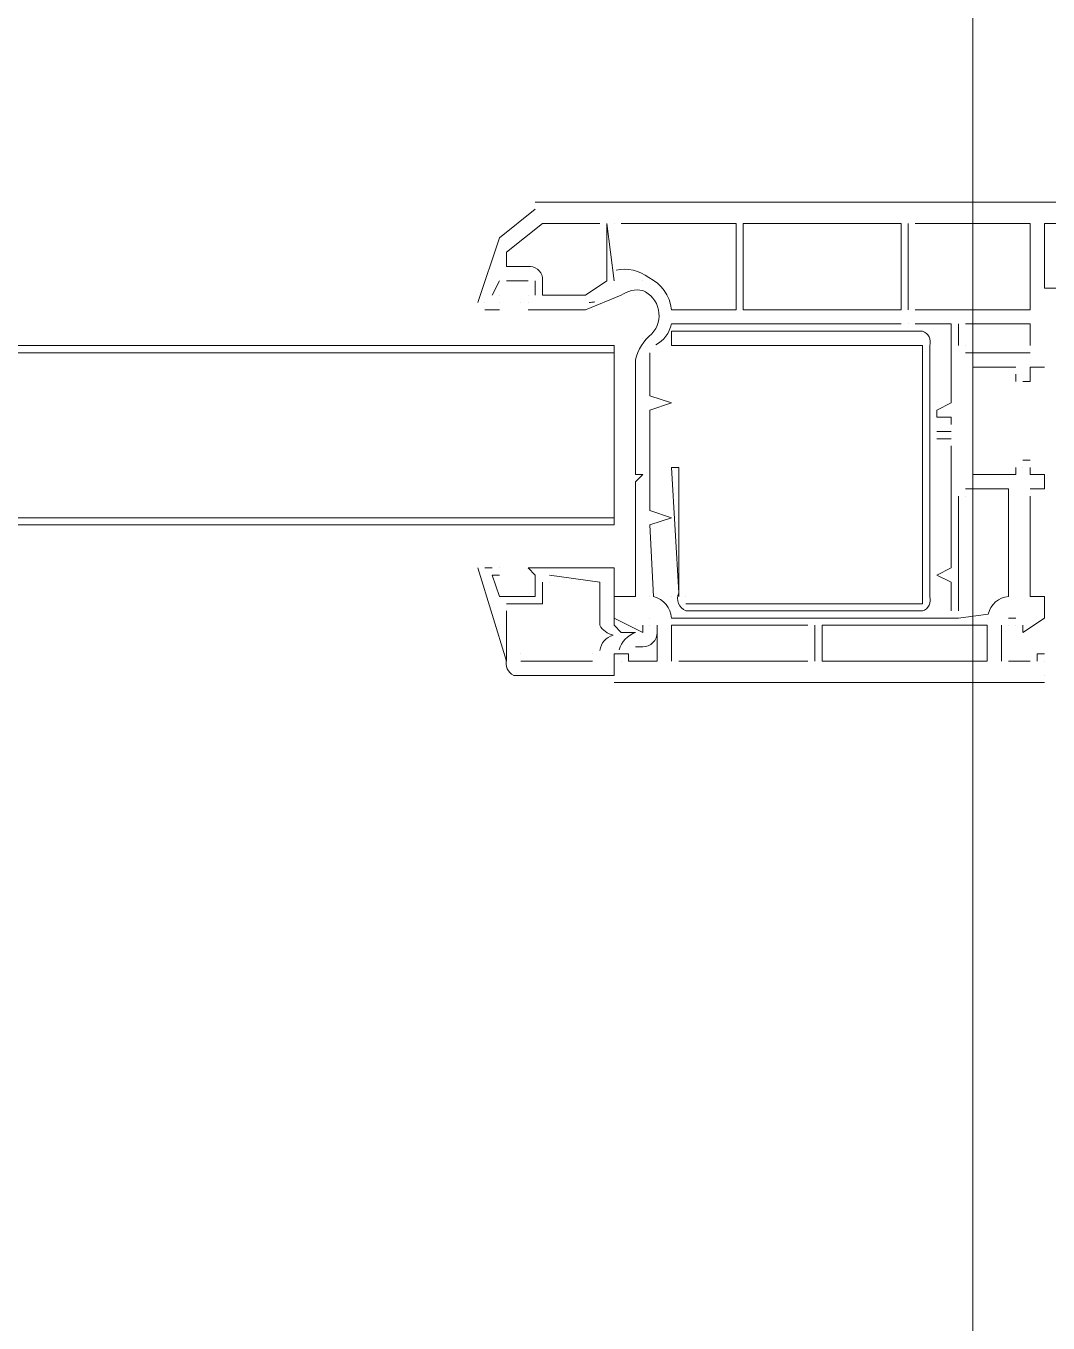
# Model space of a CAD drawing. Header units: millimetres. Extents: x 906 to 41302, y 848 to 28850.
# Drawn here: x 22379.5 to 22530.3, y 18358.6 to 18550 of the extents above; entities that cross this region are included whole.
import ezdxf

# ---------------------------------------------------------------- set-up
doc = ezdxf.new("R2010")
doc.units = ezdxf.units.MM
doc.layers.add('PDF_X-단위세대$및$주동평면도$A-DOOR', color=7, linetype='Continuous')
doc.layers.add('PDF_X-단위세대$및$주동평면도$A-ST-AXIS-CEN', color=7, linetype='Continuous')

msp = doc.modelspace()

# ---------------------------------------------------------------- linework, layer by layer
at = {"layer": 'PDF_X-단위세대$및$주동평면도$A-DOOR', "lineweight": 9}
for points in [[(22454.67, 18524.02), (22542.51, 18524.02)], [(22454.67, 18524.02), (22454.67, 18524.02)], [(22446.21, 18509.2), (22449.38, 18518.73), (22454.67, 18522.96)], [(22454.67, 18522.96), (22454.67, 18522.96)], [(22455.73, 18520.85), (22455.73, 18520.85)], [(22464.2, 18520.85), (22464.2, 18520.85)], [(22465.26, 18520.85), (22465.26, 18520.85)], [(22466.31, 18520.85), (22466.31, 18520.85)], [(22467.37, 18520.85), (22467.37, 18520.85)], [(22484.31, 18520.85), (22484.31, 18520.85)], [(22485.36, 18520.85), (22485.36, 18520.85)], [(22508.65, 18520.85), (22508.65, 18520.85)], [(22509.71, 18520.85), (22509.71, 18508.14)], [(22509.71, 18520.85), (22509.71, 18520.85)], [(22510.76, 18508.14), (22527.7, 18508.14), (22527.7, 18520.85), (22510.76, 18520.85)], [(22510.76, 18520.85), (22510.76, 18520.85)], [(22527.7, 18520.85), (22527.7, 18520.85)], [(22540.4, 18511.32), (22540.4, 18514.49), (22546.75, 18514.49), (22545.69, 18517.67), (22541.46, 18520.85), (22529.81, 18520.85), (22529.81, 18511.32), (22539.34, 18511.32)], [(22529.81, 18520.85), (22529.81, 18520.85)], [(22449.38, 18518.73), (22449.38, 18518.73)], [(22450.44, 18516.61), (22450.44, 18516.61)], [(22450.44, 18514.49), (22450.44, 18514.49)], [(22453.61, 18514.49), (22453.61, 18514.49)], [(22449.38, 18512.38), (22448.32, 18510.26)], [(22449.38, 18512.38), (22449.38, 18512.38)], [(22450.44, 18512.38), (22453.61, 18512.38)], [(22450.44, 18512.38), (22450.44, 18512.38)], [(22453.61, 18512.38), (22453.61, 18512.38)], [(22454.67, 18510.26), (22454.67, 18512.38)], [(22454.67, 18512.38), (22454.67, 18512.38)], [(22455.73, 18512.38), (22455.73, 18512.38)], [(22465.26, 18512.38), (22465.26, 18512.38)], [(22466.31, 18512.38), (22466.31, 18512.38)], [(22470.55, 18512.38), (22470.55, 18512.38)], [(22529.81, 18511.32), (22529.81, 18511.32)], [(22446.21, 18509.2), (22446.21, 18509.2)], [(22447.26, 18509.2), (22447.26, 18509.2)], [(22448.32, 18510.26), (22448.32, 18510.26)], [(22449.38, 18510.26), (22449.38, 18510.26)], [(22449.38, 18509.2), (22449.38, 18509.2)], [(22449.38, 18509.2), (22449.38, 18509.2)], [(22452.56, 18509.2), (22452.56, 18509.2)], [(22453.61, 18510.26), (22453.61, 18510.26)], [(22453.61, 18509.2), (22453.61, 18509.2)], [(22453.61, 18509.2), (22453.61, 18509.2)], [(22454.67, 18510.26), (22454.67, 18510.26)], [(22455.73, 18510.26), (22455.73, 18510.26)], [(22462.08, 18510.26), (22462.08, 18510.26)], [(22467.37, 18510.26), (22467.37, 18510.26)], [(22469.49, 18510.26), (22469.49, 18510.26)], [(22449.38, 18508.14), (22447.26, 18508.14)], [(22447.26, 18508.14), (22447.26, 18508.14)], [(22449.38, 18508.14), (22449.38, 18508.14)], [(22453.61, 18508.14), (22453.61, 18508.14)], [(22462.08, 18508.14), (22462.08, 18508.14)], [(22463.14, 18508.14), (22463.14, 18508.14)], [(22474.78, 18508.14), (22474.78, 18508.14)], [(22484.31, 18508.14), (22484.31, 18508.14)], [(22485.36, 18508.14), (22485.36, 18508.14)], [(22508.65, 18508.14), (22508.65, 18508.14)], [(22509.71, 18508.14), (22509.71, 18508.14)], [(22510.76, 18508.14), (22510.76, 18508.14)], [(22527.7, 18508.14), (22527.7, 18508.14)], [(22527.7, 18508.14), (22527.7, 18508.14)], [(22474.78, 18506.03), (22474.78, 18506.03)], [(22474.78, 18504.97), (22474.78, 18504.97)], [(22484.31, 18506.03), (22484.31, 18506.03)], [(22485.36, 18506.03), (22485.36, 18506.03)], [(22508.65, 18506.03), (22508.65, 18506.03)], [(22509.71, 18506.03), (22509.71, 18506.03)], [(22509.71, 18506.03), (22509.71, 18506.03)], [(22510.76, 18506.03), (22516.06, 18506.03), (22516.06, 18494.39), (22513.94, 18493.33), (22513.94, 18492.27), (22516.06, 18492.27), (22516.06, 18491.21)], [(22510.76, 18506.03), (22510.76, 18506.03)], [(22511.82, 18504.97), (22511.82, 18504.97)], [(22516.06, 18506.03), (22516.06, 18506.03)], [(22517.11, 18506.03), (22517.11, 18502.85)], [(22517.11, 18506.03), (22517.11, 18506.03)], [(22518.17, 18506.03), (22527.7, 18506.03), (22527.7, 18502.85)], [(22518.17, 18506.03), (22518.17, 18506.03)], [(22527.7, 18506.03), (22527.7, 18506.03)], [(22470.55, 18503.91), (22470.55, 18503.91)], [(22474.78, 18502.85), (22474.78, 18502.85)], [(22511.82, 18502.85), (22511.82, 18502.85)], [(22512.88, 18502.85), (22512.88, 18502.85)], [(22517.11, 18502.85), (22517.11, 18502.85)], [(22518.17, 18502.85), (22518.17, 18502.85)], [(22527.7, 18502.85), (22527.7, 18502.85)], [(22471.61, 18501.79), (22471.61, 18501.79)], [(22518.17, 18501.79), (22527.7, 18501.79)], [(22518.17, 18501.79), (22518.17, 18501.79)], [(22527.7, 18501.79), (22527.7, 18501.79)], [(22469.49, 18500.74), (22469.49, 18500.74)], [(22525.58, 18499.68), (22519.23, 18499.68)], [(22519.23, 18499.68), (22519.23, 18499.68)], [(22525.58, 18499.68), (22525.58, 18499.68)], [(22529.81, 18499.68), (22527.7, 18499.68), (22527.7, 18497.56), (22526.64, 18497.56)], [(22527.7, 18499.68), (22527.7, 18499.68)], [(22529.81, 18499.68), (22529.81, 18499.68)], [(22525.58, 18484.86), (22525.58, 18483.8), (22519.23, 18483.8), (22519.23, 18498.62)], [(22519.23, 18498.62), (22519.23, 18498.62)], [(22525.58, 18497.56), (22525.58, 18498.62)], [(22525.58, 18498.62), (22525.58, 18498.62)], [(22525.58, 18497.56), (22525.58, 18497.56)], [(22526.64, 18497.56), (22526.64, 18497.56)], [(22527.7, 18497.56), (22527.7, 18497.56)], [(22471.61, 18495.44), (22471.61, 18495.44)], [(22471.61, 18493.33), (22471.61, 18493.33)], [(22474.78, 18494.39), (22474.78, 18494.39)], [(22513.94, 18493.33), (22513.94, 18493.33)], [(22516.06, 18494.39), (22516.06, 18494.39)], [(22513.94, 18492.27), (22513.94, 18492.27)], [(22516.06, 18492.27), (22516.06, 18492.27)], [(22513.94, 18490.15), (22516.06, 18490.15)], [(22513.94, 18490.15), (22513.94, 18490.15)], [(22516.06, 18491.21), (22516.06, 18491.21)], [(22516.06, 18490.15), (22516.06, 18490.15)], [(22516.06, 18489.09), (22513.94, 18489.09)], [(22513.94, 18489.09), (22513.94, 18489.09)], [(22516.06, 18463.69), (22516.06, 18467.93), (22513.94, 18468.99), (22516.06, 18470.04), (22516.06, 18488.04)], [(22516.06, 18489.09), (22516.06, 18489.09)], [(22516.06, 18488.04), (22516.06, 18488.04)], [(22526.64, 18485.92), (22527.7, 18485.92)], [(22526.64, 18485.92), (22526.64, 18485.92)], [(22527.7, 18485.92), (22527.7, 18485.92)], [(22469.49, 18483.8), (22469.49, 18483.8)], [(22470.55, 18483.8), (22470.55, 18483.8)], [(22475.84, 18484.86), (22475.84, 18484.86)], [(22519.23, 18483.8), (22519.23, 18483.8)], [(22525.58, 18484.86), (22525.58, 18484.86)], [(22525.58, 18483.8), (22525.58, 18483.8)], [(22526.64, 18484.86), (22526.64, 18484.86)], [(22527.7, 18484.86), (22527.7, 18483.8), (22529.81, 18483.8), (22529.81, 18481.69), (22527.7, 18481.69)], [(22527.7, 18484.86), (22527.7, 18484.86)], [(22527.7, 18483.8), (22527.7, 18483.8)], [(22529.81, 18483.8), (22529.81, 18483.8)], [(22469.49, 18482.74), (22469.49, 18482.74)], [(22517.11, 18480.63), (22517.11, 18463.69)], [(22517.11, 18480.63), (22517.11, 18480.63)], [(22518.17, 18481.69), (22518.17, 18481.69)], [(22518.17, 18480.63), (22518.17, 18480.63)], [(22524.52, 18481.69), (22524.52, 18481.69)], [(22524.52, 18480.63), (22524.52, 18480.63)], [(22527.7, 18480.63), (22527.7, 18465.81), (22529.81, 18465.81), (22529.81, 18462.64), (22526.64, 18460.52), (22526.64, 18461.58)], [(22527.7, 18481.69), (22527.7, 18481.69)], [(22527.7, 18480.63), (22527.7, 18480.63)], [(22529.81, 18481.69), (22529.81, 18481.69)], [(22471.61, 18478.51), (22471.61, 18478.51)], [(22471.61, 18476.39), (22471.61, 18476.39)], [(22474.78, 18477.45), (22474.78, 18477.45)], [(22446.21, 18470.04), (22450.44, 18456.29)], [(22448.32, 18470.04), (22447.26, 18470.04)], [(22447.26, 18470.04), (22447.26, 18470.04)], [(22448.32, 18470.04), (22448.32, 18470.04)], [(22448.32, 18468.99), (22448.32, 18468.99)], [(22449.38, 18470.04), (22449.38, 18470.04)], [(22453.61, 18470.04), (22453.61, 18470.04)], [(22454.67, 18468.99), (22454.67, 18468.99)], [(22513.94, 18468.99), (22513.94, 18468.99)], [(22516.06, 18470.04), (22516.06, 18470.04)], [(22450.44, 18464.75), (22455.73, 18464.75), (22455.73, 18467.93)], [(22456.79, 18467.93), (22456.79, 18467.93)], [(22516.06, 18467.93), (22516.06, 18467.93)], [(22449.38, 18465.81), (22449.38, 18465.81)], [(22453.61, 18465.81), (22453.61, 18465.81)], [(22455.73, 18464.75), (22455.73, 18464.75)], [(22466.31, 18465.81), (22466.31, 18465.81)], [(22469.49, 18465.81), (22469.49, 18465.81)], [(22471.61, 18465.81), (22471.61, 18465.81)], [(22474.78, 18465.81), (22474.78, 18465.81)], [(22475.84, 18465.81), (22475.84, 18465.81)], [(22476.9, 18465.81), (22476.9, 18465.81)], [(22476.9, 18464.75), (22476.9, 18464.75)], [(22511.82, 18465.81), (22511.82, 18465.81)], [(22511.82, 18464.75), (22511.82, 18464.75)], [(22512.88, 18465.81), (22512.88, 18465.81)], [(22524.52, 18465.81), (22524.52, 18465.81)], [(22527.7, 18465.81), (22527.7, 18465.81)], [(22529.81, 18465.81), (22529.81, 18465.81)], [(22476.9, 18463.69), (22476.9, 18463.69)], [(22495.95, 18463.69), (22495.95, 18463.69)], [(22495.95, 18463.69), (22495.95, 18463.69)], [(22497.01, 18463.69), (22497.01, 18463.69)], [(22497.01, 18463.69), (22497.01, 18463.69)], [(22511.82, 18463.69), (22511.82, 18463.69)], [(22516.06, 18463.69), (22516.06, 18463.69)], [(22517.11, 18463.69), (22517.11, 18463.69)], [(22466.31, 18462.64), (22466.31, 18462.64)], [(22469.49, 18461.58), (22469.49, 18461.58)], [(22470.55, 18461.58), (22470.55, 18461.58)], [(22470.55, 18461.58), (22470.55, 18461.58)], [(22471.61, 18462.64), (22471.61, 18462.64)], [(22471.61, 18462.64), (22471.61, 18462.64)], [(22471.61, 18461.58), (22471.61, 18461.58)], [(22471.61, 18461.58), (22471.61, 18461.58)], [(22471.61, 18461.58), (22471.61, 18461.58)], [(22472.66, 18461.58), (22472.66, 18461.58)], [(22474.78, 18462.64), (22474.78, 18462.64)], [(22474.78, 18456.29), (22474.78, 18461.58), (22494.89, 18461.58)], [(22474.78, 18461.58), (22474.78, 18461.58)], [(22494.89, 18461.58), (22494.89, 18461.58)], [(22495.95, 18462.64), (22495.95, 18462.64)], [(22495.95, 18456.29), (22495.95, 18461.58)], [(22495.95, 18461.58), (22495.95, 18461.58)], [(22497.01, 18462.64), (22497.01, 18462.64)], [(22497.01, 18461.58), (22497.01, 18461.58)], [(22497.01, 18461.58), (22497.01, 18461.58)], [(22516.06, 18462.64), (22516.06, 18462.64)], [(22517.11, 18462.64), (22517.11, 18462.64)], [(22521.35, 18462.64), (22521.35, 18462.64)], [(22521.35, 18461.58), (22521.35, 18461.58)], [(22523.46, 18461.58), (22523.46, 18456.29)], [(22523.46, 18461.58), (22523.46, 18461.58)], [(22525.58, 18462.64), (22524.52, 18462.64)], [(22524.52, 18462.64), (22524.52, 18462.64)], [(22524.52, 18461.58), (22524.52, 18461.58)], [(22525.58, 18462.64), (22525.58, 18462.64)], [(22525.58, 18461.58), (22525.58, 18461.58)], [(22526.64, 18461.58), (22526.64, 18461.58)], [(22529.81, 18462.64), (22529.81, 18462.64)], [(22470.55, 18460.52), (22470.55, 18460.52)], [(22526.64, 18460.52), (22526.64, 18460.52)], [(22452.56, 18457.34), (22452.56, 18457.34)], [(22463.14, 18457.34), (22463.14, 18457.34)], [(22466.31, 18457.34), (22466.31, 18457.34)], [(22467.37, 18457.34), (22467.37, 18457.34)], [(22467.37, 18457.34), (22467.37, 18457.34)], [(22468.43, 18457.34), (22468.43, 18457.34)], [(22528.76, 18456.29), (22528.76, 18457.34), (22529.81, 18457.34)], [(22528.76, 18457.34), (22528.76, 18457.34)], [(22529.81, 18457.34), (22529.81, 18457.34)], [(22452.56, 18456.29), (22463.14, 18456.29)], [(22466.31, 18456.29), (22466.31, 18456.29)], [(22466.31, 18455.23), (22466.31, 18455.23)], [(22466.31, 18455.23), (22466.31, 18455.23)], [(22467.37, 18456.29), (22467.37, 18456.29)], [(22468.43, 18456.29), (22468.43, 18456.29)], [(22472.66, 18456.29), (22472.66, 18456.29)], [(22474.78, 18456.29), (22474.78, 18456.29)], [(22494.89, 18456.29), (22475.84, 18456.29)], [(22475.84, 18456.29), (22475.84, 18456.29)], [(22494.89, 18456.29), (22494.89, 18456.29)], [(22494.89, 18456.29), (22494.89, 18456.29)], [(22495.95, 18456.29), (22495.95, 18456.29)], [(22497.01, 18456.29), (22497.01, 18456.29)], [(22521.35, 18456.29), (22521.35, 18456.29)], [(22523.46, 18456.29), (22523.46, 18456.29)], [(22527.7, 18456.29), (22524.52, 18456.29)], [(22524.52, 18456.29), (22524.52, 18456.29)], [(22527.7, 18456.29), (22527.7, 18456.29)], [(22528.76, 18456.29), (22528.76, 18456.29)], [(22529.81, 18456.29), (22529.81, 18456.29)], [(22466.31, 18454.17), (22466.31, 18454.17)], [(22529.81, 18453.11), (22466.31, 18453.11)], [(22466.31, 18453.11), (22466.31, 18453.11)], [(22529.81, 18454.17), (22529.81, 18454.17)], [(22529.81, 18453.11), (22529.81, 18453.11)]]:
    msp.add_lwpolyline(points, dxfattribs=at)
for points in [[(22466.31, 18512.38), (22465.26, 18520.85), (22465.26, 18512.38), (22462.08, 18510.26), (22455.73, 18510.26), (22455.73, 18512.91, 0.414215), (22453.61, 18514.49), (22450.44, 18514.49), (22450.44, 18516.61), (22455.73, 18520.85), (22464.2, 18520.85)], [(22466.6, 18513.99, -0.217517), (22471.43, 18512.89, -0.260906), (22474.78, 18508.14), (22484.31, 18508.14), (22484.31, 18520.85), (22467.37, 18520.85)], [(22470.55, 18461.58), (22470.55, 18460.52), (22466.31, 18462.64), (22466.31, 18465.81), (22469.49, 18465.81), (22469.49, 18482.74), (22470.55, 18483.8), (22469.49, 18483.8), (22469.49, 18500.74, -0.174777), (22471.89, 18504.58, 0.515162), (22470.53, 18510.97, 0.217671), (22467.37, 18510.26), (22462.08, 18508.14), (22453.61, 18508.14)], [(22508.65, 18506.03), (22485.36, 18506.03), (22484.31, 18506.03), (22474.78, 18506.03, -0.21556), (22472.45, 18502.95)], [(22475.84, 18465.81), (22475.84, 18484.86), (22474.78, 18484.86), (22475.84, 18466.34, 0.414215), (22476.9, 18463.69), (22511.82, 18463.69, 0.414215), (22512.88, 18465.81), (22512.88, 18502.85, 0.414215), (22511.82, 18504.97), (22474.78, 18504.97), (22474.78, 18502.85), (22511.82, 18502.85), (22511.82, 18464.75), (22476.9, 18464.75)], [(22471.61, 18501.79), (22471.61, 18495.44), (22474.78, 18494.39), (22471.61, 18493.33), (22471.61, 18478.51), (22474.78, 18477.45), (22471.61, 18476.39), (22472.13, 18465.81, -0.326664), (22474.78, 18462.64), (22497.01, 18462.64), (22517.11, 18462.64), (22521.52, 18463.23, -0.326664), (22524.52, 18465.81), (22524.52, 18481.69), (22518.17, 18481.69)], [(22449.38, 18468.99), (22448.32, 18468.99), (22449.38, 18465.81), (22454.67, 18465.81), (22454.67, 18468.99), (22453.61, 18470.04), (22466.31, 18470.04), (22466.31, 18461.58), (22467.37, 18460.52), (22469.49, 18460.52, 0.238117), (22467.04, 18457.96)], [(22456.79, 18468.99), (22464.2, 18467.93), (22464.2, 18461.58, 0.217441), (22466.17, 18460.11, 0.290021), (22464.2, 18457.87)], [(22450.44, 18463.69), (22450.46, 18456.54, 0.363981), (22451.5, 18454.17), (22466.31, 18454.17), (22466.31, 18455.23), (22466.31, 18457.34), (22468.43, 18457.34), (22468.43, 18456.29), (22472.66, 18456.29), (22472.66, 18461.58), (22472.66, 18460.52, -0.414215), (22470.55, 18458.4), (22469.49, 18458.4)]]:
    msp.add_lwpolyline(points, format="xyb", dxfattribs=at)
for points in [[(22508.65, 18520.85), (22508.65, 18508.14), (22485.36, 18508.14), (22485.36, 18520.85)], [(22466.31, 18501.79), (22008.06, 18501.79), (22008.06, 18502.85), (22466.31, 18502.85)], [(22008.06, 18477.45), (22466.31, 18477.45), (22466.31, 18501.79), (22008.06, 18501.79)], [(22466.31, 18477.45), (22008.06, 18477.45), (22008.06, 18501.79), (22466.31, 18501.79)], [(22466.31, 18476.39), (22008.06, 18476.39), (22008.06, 18477.45), (22466.31, 18477.45)], [(22497.01, 18461.58), (22497.01, 18456.29), (22521.35, 18456.29), (22521.35, 18461.58)]]:
    msp.add_lwpolyline(points, close=True, dxfattribs=at)
at = {"layer": 'PDF_X-단위세대$및$주동평면도$A-DOOR', "lineweight": 5}
msp.add_lwpolyline([(21924.73, 18509.74, 0.377888), (22550.98, 17883.73), (22550.98, 17885.84), (22554.16, 17885.84), (22556.27, 17890.08), (22552.04, 17885.84), (22552.04, 17886.9), (22550.98, 17885.84), (22552.04, 17886.9), (22553.1, 17885.84)], format="xyb", dxfattribs=at)
at = {"layer": 'PDF_X-단위세대$및$주동평면도$A-DOOR', "lineweight": 9}
msp.add_arc((22462.61, 18513.97), 4.76, 269.9996, 280.6083, dxfattribs=at)
at = {"layer": 'PDF_X-단위세대$및$주동평면도$A-ST-AXIS-CEN', "lineweight": 5}
msp.add_lwpolyline([(22519.23, 19573.89), (22519.23, 16573.51)], dxfattribs=at)

doc.saveas('drawing.dxf')
